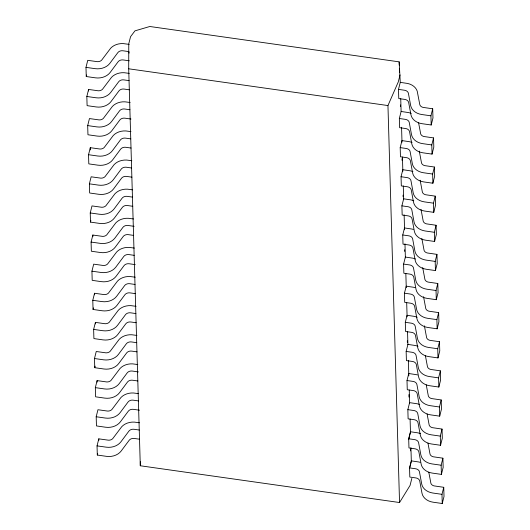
<?xml version="1.0" encoding="UTF-8"?>
<svg xmlns="http://www.w3.org/2000/svg" width="530" height="530" viewBox="0 0 530 530"><rect width="100%" height="100%" fill="white"/><g stroke="black" fill="none" stroke-linecap="round" stroke-linejoin="round"><path stroke-width="0.79" d="M411.823 478.411L410.061 485.44L399.547 502.526L140.291 465.764L128.704 68.801L128.777 43.725L130.546 36.696L134.951 30.859L149.824 26.5L399.169 61.858L400.263 82.362L398.494 89.384L398.765 98.56L404.807 99.415A4.863 3.796 -1.7 0 1 408.683 102.555L410.929 114.718A13.992 10.911 -1.7 0 0 422.072 123.695L431.201 124.987L432.964 117.965L432.699 108.789L423.092 107.398A4.823 3.756 -1.7 0 1 419.826 104.774L417.216 91.16A14.032 10.944 -1.7 0 0 407.709 83.468L400.263 82.362M140.291 465.764L140.351 461.736M129.28 60.804L123.232 59.95A4.863 3.796 -1.7 0 0 118.097 61.805L110.107 72.524A13.992 10.911 -1.7 0 1 95.38 77.831L86.251 76.532L85.986 67.363L87.748 60.34L97.368 61.672A4.823 3.756 -1.7 0 0 101.68 60.115L110.717 48.157A14.032 10.944 -1.7 0 1 123.305 43.599L129.207 44.381M86.251 76.532L86.642 74.975M129.373 89.815L124.08 89.06A4.863 3.796 -1.7 0 0 118.945 90.922L110.955 101.641A13.992 10.911 -1.7 0 1 96.228 106.947L87.099 105.649L86.834 96.48L88.596 89.451L98.216 90.789A4.823 3.756 -1.7 0 0 102.528 89.232L111.565 77.274A14.032 10.944 -1.7 0 1 124.153 72.709L129.274 73.392M130.976 119.038L124.934 118.177A4.863 3.796 -1.7 0 0 119.8 120.038L111.803 130.758A13.992 10.911 -1.7 0 1 97.076 136.064L87.953 134.766L87.682 125.597L89.451 118.568L99.064 119.906A4.823 3.756 -1.7 0 0 103.383 118.349L112.42 106.391A14.032 10.944 -1.7 0 1 125.001 101.826L130.122 102.502M131.076 148.042L125.782 147.294A4.863 3.796 -1.7 0 0 120.648 149.155L112.658 159.874A13.992 10.911 -1.7 0 1 97.931 165.174L88.801 163.883L88.536 154.714L90.299 147.684L99.918 149.023A4.823 3.756 -1.7 0 0 104.231 147.466L113.268 135.508A14.032 10.944 -1.7 0 1 125.855 130.943L130.97 131.619M131.924 177.159L126.63 176.41A4.863 3.796 -1.7 0 0 121.496 178.272L113.506 188.991A13.992 10.911 -1.7 0 1 98.779 194.291L89.649 192.999L89.384 183.831L91.147 176.801L100.766 178.14A4.823 3.756 -1.7 0 0 105.079 176.583L114.116 164.625A14.032 10.944 -1.7 0 1 126.703 160.06L131.824 160.736M132.772 206.276L127.485 205.527A4.863 3.796 -1.7 0 0 122.35 207.389L114.354 218.102A13.992 10.911 -1.7 0 1 99.627 223.408L90.504 222.116L90.232 212.947L92.001 205.918L101.614 207.25A4.823 3.756 -1.7 0 0 105.934 205.7L114.97 193.742A14.032 10.944 -1.7 0 1 127.551 189.177L132.672 189.853M90.504 222.116L90.895 220.553M133.626 235.393L128.333 234.644A4.863 3.796 -1.7 0 0 123.198 236.506L115.209 247.219A13.992 10.911 -1.7 0 1 100.481 252.525L91.352 251.233L91.087 242.064L92.849 235.035L102.469 236.367A4.823 3.756 -1.7 0 0 106.782 234.816L115.818 222.858A14.032 10.944 -1.7 0 1 128.406 218.294L133.52 218.969M135.23 264.616L129.181 263.761A4.863 3.796 -1.7 0 0 124.047 265.623L116.057 276.335A13.992 10.911 -1.7 0 1 101.329 281.642L92.2 280.35L91.935 271.181L93.697 264.152L103.317 265.484A4.823 3.756 -1.7 0 0 107.63 263.933L116.666 251.975A14.032 10.944 -1.7 0 1 129.254 247.411L134.375 248.086M135.322 293.627L130.035 292.878A4.863 3.796 -1.7 0 0 124.901 294.74L116.905 305.452A13.992 10.911 -1.7 0 1 102.177 310.759L93.055 309.467L92.783 300.291L94.552 293.269L104.165 294.601A4.823 3.756 -1.7 0 0 108.484 293.05L117.521 281.092A14.032 10.944 -1.7 0 1 130.102 276.527L135.223 277.203M93.055 309.467L93.446 307.904M136.177 322.743L130.883 321.995A4.863 3.796 -1.7 0 0 125.749 323.856L117.759 334.569A13.992 10.911 -1.7 0 1 103.032 339.876L93.903 338.584L93.638 329.408L95.4 322.386L105.02 323.717A4.823 3.756 -1.7 0 0 109.332 322.16L118.369 310.209A14.032 10.944 -1.7 0 1 130.956 305.644L136.071 306.32M137.025 351.86L131.732 351.112A4.863 3.796 -1.7 0 0 126.604 352.973L118.607 363.686A13.992 10.911 -1.7 0 1 103.88 368.993L94.751 367.694L94.486 358.525L96.248 351.503L105.868 352.834A4.823 3.756 -1.7 0 0 110.18 351.277L119.217 339.319A14.032 10.944 -1.7 0 1 131.804 334.761L136.925 335.437M94.751 367.694L95.148 366.137M137.873 380.977L132.586 380.222A4.863 3.796 -1.7 0 0 127.452 382.084L119.455 392.803A13.992 10.911 -1.7 0 1 104.728 398.109L95.605 396.811L95.334 387.642L97.103 380.613L106.722 381.951A4.823 3.756 -1.7 0 0 111.035 380.394L120.072 368.436A14.032 10.944 -1.7 0 1 132.652 363.871L137.774 364.554M139.483 410.2L133.434 409.339A4.863 3.796 -1.7 0 0 128.3 411.2L120.31 421.92A13.992 10.911 -1.7 0 1 105.583 427.226L96.453 425.928L96.188 416.759L97.951 409.73L107.57 411.068A4.823 3.756 -1.7 0 0 111.883 409.511L120.919 397.553A14.032 10.944 -1.7 0 1 133.507 392.988L138.621 393.664M139.576 439.211L134.282 438.456A4.863 3.796 -1.7 0 0 129.154 440.317L121.158 451.037A13.992 10.911 -1.7 0 1 106.431 456.343L97.301 455.045L97.036 445.876L98.799 438.847L108.418 440.185A4.823 3.756 -1.7 0 0 112.731 438.628L121.767 426.67A14.032 10.944 -1.7 0 1 134.355 422.105L139.476 422.781M97.301 455.045L97.699 453.481M400.044 74.909L398.275 81.938L387.953 105.556L399.547 502.526M418.594 122.821L420.681 133.891A4.823 3.756 -1.7 0 0 423.94 136.515L433.547 137.906L433.812 147.075L432.049 154.104L422.92 152.812A13.992 10.911 -1.7 0 1 411.783 143.835L409.538 131.672A4.863 3.796 -1.7 0 0 405.662 128.532L399.613 127.677L399.342 118.501L401.111 111.479L400.74 98.712M419.296 151.123L421.529 163.001A4.823 3.756 -1.7 0 0 424.795 165.632L434.395 167.023L434.666 176.192L432.897 183.221L423.775 181.929A13.992 10.911 -1.7 0 1 412.632 172.952L410.386 160.789A4.863 3.796 -1.7 0 0 406.51 157.649L400.461 156.787L400.196 147.618L401.959 140.596L409.405 141.695A14.032 10.944 -1.7 0 1 412.062 142.543M420.144 180.24L422.377 192.118A4.823 3.756 -1.7 0 0 425.643 194.748L435.249 196.14L435.514 205.309L433.752 212.338L424.623 211.046A13.992 10.911 -1.7 0 1 413.479 202.069L411.234 189.906A4.863 3.796 -1.7 0 0 407.358 186.765L401.316 185.904L401.044 176.735L402.813 169.706L410.26 170.812A14.032 10.944 -1.7 0 1 412.91 171.66M420.999 209.357L423.231 221.235A4.823 3.756 -1.7 0 0 426.491 223.865L436.097 225.257L436.362 234.426L434.6 241.455L425.471 240.163A13.992 10.911 -1.7 0 1 414.334 231.186L412.088 219.016A4.863 3.796 -1.7 0 0 408.213 215.882L402.164 215.021L401.892 205.852L403.661 198.823L411.108 199.929A14.032 10.944 -1.7 0 1 413.764 200.777M431.201 124.987L430.93 115.818L432.699 108.789M421.847 238.473L424.079 250.352A4.823 3.756 -1.7 0 0 427.346 252.982L436.945 254.373L437.217 263.543L435.448 270.572L426.325 269.273A13.992 10.911 -1.7 0 1 415.182 260.303L412.936 248.133A4.863 3.796 -1.7 0 0 409.061 244.999L403.012 244.138L402.747 234.969L404.509 227.94L411.956 229.046A14.032 10.944 -1.7 0 1 413.314 229.417M432.049 154.104L431.784 144.935L433.547 137.906M422.701 267.59L424.927 279.469A4.823 3.756 -1.7 0 0 428.194 282.099L437.8 283.49L438.065 292.659L436.303 299.688L427.173 298.39A13.992 10.911 -1.7 0 1 416.03 289.42L413.784 277.25A4.863 3.796 -1.7 0 0 409.909 274.109L403.867 273.255L403.595 264.086L405.364 257.057L412.81 258.163A14.032 10.944 -1.7 0 1 415.46 259.004M432.897 183.221L432.632 174.052L434.395 167.023M423.55 296.707L425.782 308.586A4.823 3.756 -1.7 0 0 429.042 311.216L438.648 312.607L438.913 321.776L437.151 328.805L428.021 327.507A13.992 10.911 -1.7 0 1 416.885 318.537L414.639 306.366A4.863 3.796 -1.7 0 0 410.763 303.226L404.715 302.372L404.443 293.203L406.212 286.173L413.658 287.28A14.032 10.944 -1.7 0 1 415.017 287.651M433.752 212.338L433.48 203.169L435.249 196.14M424.397 325.824L426.63 337.703A4.823 3.756 -1.7 0 0 429.896 340.333L439.496 341.724L439.767 350.893L437.999 357.916L428.876 356.624A13.992 10.911 -1.7 0 1 417.733 347.654L415.487 335.483A4.863 3.796 -1.7 0 0 411.611 332.343L405.563 331.488L405.298 322.32L407.06 315.29L414.513 316.397A14.032 10.944 -1.7 0 1 417.163 317.238M434.6 241.455L434.335 232.286L436.097 225.257M425.398 355.749L427.485 366.82A4.823 3.756 -1.7 0 0 430.744 369.443L440.35 370.834L440.615 380.01L438.853 387.033L429.724 385.741A13.992 10.911 -1.7 0 1 418.581 376.77L416.341 364.6A4.863 3.796 -1.7 0 0 412.459 361.46L406.417 360.605L406.146 351.436L407.915 344.407L415.361 345.514A14.032 10.944 -1.7 0 1 418.011 346.355M435.448 270.572L435.183 261.403L436.945 254.373M426.246 384.866L428.333 395.936A4.823 3.756 -1.7 0 0 431.592 398.56L441.199 399.951L441.464 409.127L439.701 416.149L430.572 414.858A13.992 10.911 -1.7 0 1 419.435 405.887L417.19 393.717A4.863 3.796 -1.7 0 0 413.314 390.577L407.265 389.722L407 380.547L408.762 373.524L416.209 374.63A14.032 10.944 -1.7 0 1 417.567 374.995M436.303 299.688L436.031 290.513L437.8 283.49M427.1 413.983L429.181 425.053A4.823 3.756 -1.7 0 0 432.447 427.677L442.046 429.068L442.318 438.244L440.549 445.266L431.427 443.974A13.992 10.911 -1.7 0 1 420.283 434.998L418.037 422.834A4.863 3.796 -1.7 0 0 414.162 419.694L408.113 418.839L407.848 409.663L409.61 402.641L417.064 403.747A14.032 10.944 -1.7 0 1 419.714 404.589M437.151 328.805L436.886 319.63L438.648 312.607M427.949 443.1L430.035 454.164A4.823 3.756 -1.7 0 0 433.295 456.794L442.901 458.185L443.166 467.354L441.404 474.383L432.275 473.091A13.992 10.911 -1.7 0 1 421.138 464.114L418.892 451.951A4.863 3.796 -1.7 0 0 415.01 448.811L408.968 447.949L408.696 438.78L410.465 431.758L417.912 432.858A14.032 10.944 -1.7 0 1 420.562 433.706M408.709 439.238L410.478 432.215L410.087 418.992M437.999 357.916L437.734 348.747L439.496 341.724M428.796 472.217L430.883 483.281A4.823 3.756 -1.7 0 0 434.143 485.911L443.749 487.302L444.014 496.471L442.252 503.5L433.123 502.208A13.992 10.911 -1.7 0 1 421.986 493.231L419.74 481.068A4.863 3.796 -1.7 0 0 415.865 477.927L409.816 477.066L409.551 467.897L411.313 460.868L418.76 461.975A14.032 10.944 -1.7 0 1 420.118 462.345M409.564 468.354L411.326 461.332L410.929 447.764M438.853 387.033L438.582 377.863L440.35 370.834M439.701 416.149L439.436 406.98L441.199 399.951M440.549 445.266L440.284 436.097L442.046 429.068M441.404 474.383L441.132 465.214L442.901 458.185M442.252 503.5L441.987 494.331L443.749 487.302M398.494 89.384L404.542 90.246A4.863 3.796 -1.7 0 1 408.418 93.386L410.664 105.549A13.992 10.911 -1.7 0 0 421.8 114.526L430.93 115.818M128.704 68.801L387.953 105.556M401.111 111.479L408.557 112.585A14.032 10.944 -1.7 0 1 411.214 113.427M85.986 67.363L95.108 68.662A13.992 10.911 -1.7 0 0 109.836 63.355L117.832 52.636A4.863 3.796 -1.7 0 1 122.96 50.774L129.009 51.635L129.055 53.159M399.342 118.501L405.39 119.363A4.863 3.796 -1.7 0 1 409.266 122.503L411.512 134.666A13.992 10.911 -1.7 0 0 422.655 143.643L431.784 144.935M129.101 80.639L123.815 79.891A4.863 3.796 -1.7 0 0 118.68 81.752L110.684 92.472A13.992 10.911 -1.7 0 1 95.963 97.772L86.834 96.48M400.196 147.618L406.238 148.48A4.863 3.796 -1.7 0 1 410.121 151.613L412.367 163.783A13.992 10.911 -1.7 0 0 423.503 172.753L432.632 174.052M129.956 109.756L124.663 109.008A4.863 3.796 -1.7 0 0 119.528 110.869L111.538 121.589A13.992 10.911 -1.7 0 1 96.811 126.889L87.682 125.597M401.044 176.735L407.093 177.596A4.863 3.796 -1.7 0 1 410.969 180.73L413.214 192.9A13.992 10.911 -1.7 0 0 424.351 201.87L433.48 203.169M130.804 138.873L125.511 138.125A4.863 3.796 -1.7 0 0 120.383 139.986L112.386 150.699A13.992 10.911 -1.7 0 1 97.659 156.005L88.536 154.714M401.892 205.852L407.941 206.707A4.863 3.796 -1.7 0 1 411.817 209.847L414.062 222.017A13.992 10.911 -1.7 0 0 425.206 230.987L434.335 232.286M131.652 167.99L126.365 167.242A4.863 3.796 -1.7 0 0 121.231 169.103L113.234 179.816A13.992 10.911 -1.7 0 1 98.514 185.122L89.384 183.831M402.747 234.969L408.789 235.823A4.863 3.796 -1.7 0 1 412.671 238.964L414.917 251.134A13.992 10.911 -1.7 0 0 426.054 260.104L435.183 261.403M132.507 197.107L127.213 196.358A4.863 3.796 -1.7 0 0 122.079 198.22L114.089 208.933A13.992 10.911 -1.7 0 1 99.362 214.239L90.232 212.947M403.595 264.086L409.644 264.94A4.863 3.796 -1.7 0 1 413.519 268.081L415.765 280.251A13.992 10.911 -1.7 0 0 426.908 289.221L436.031 290.513M134.11 226.33L128.068 225.475A4.863 3.796 -1.7 0 0 122.933 227.337L114.937 238.049A13.992 10.911 -1.7 0 1 100.21 243.356L91.087 242.064M404.443 293.203L410.492 294.057A4.863 3.796 -1.7 0 1 414.367 297.197L416.613 309.368A13.992 10.911 -1.7 0 0 427.756 318.338L436.886 319.63M134.203 255.341L128.916 254.592A4.863 3.796 -1.7 0 0 123.781 256.454L115.785 267.166A13.992 10.911 -1.7 0 1 101.064 272.473L91.935 271.181M405.298 322.32L411.346 323.174A4.863 3.796 -1.7 0 1 415.222 326.314L417.468 338.478A13.992 10.911 -1.7 0 0 428.604 347.455L437.734 348.747M135.057 284.458L129.764 283.709A4.863 3.796 -1.7 0 0 124.629 285.564L116.64 296.283A13.992 10.911 -1.7 0 1 101.912 301.59L92.783 300.291M406.146 351.436L412.194 352.291A4.863 3.796 -1.7 0 1 416.07 355.431L418.316 367.595A13.992 10.911 -1.7 0 0 429.459 376.572L438.582 377.863M135.905 313.575L130.618 312.819A4.863 3.796 -1.7 0 0 125.484 314.681L117.488 325.4A13.992 10.911 -1.7 0 1 102.76 330.707L93.638 329.408M407 380.547L413.042 381.408A4.863 3.796 -1.7 0 1 416.918 384.548L419.164 396.712A13.992 10.911 -1.7 0 0 430.307 405.688L439.436 406.98M136.753 342.691L131.466 341.936A4.863 3.796 -1.7 0 0 126.332 343.798L118.336 354.517A13.992 10.911 -1.7 0 1 103.615 359.824L94.486 358.525M407.848 409.663L413.897 410.525A4.863 3.796 -1.7 0 1 417.772 413.665L420.018 425.828A13.992 10.911 -1.7 0 0 431.155 434.805L440.284 436.097M138.363 371.914L132.314 371.053A4.863 3.796 -1.7 0 0 127.18 372.915L119.19 383.634A13.992 10.911 -1.7 0 1 104.463 388.934L95.334 387.642M408.696 438.78L414.745 439.642A4.863 3.796 -1.7 0 1 418.62 442.775L420.866 454.945A13.992 10.911 -1.7 0 0 432.01 463.922L441.132 465.214M138.456 400.918L133.169 400.17A4.863 3.796 -1.7 0 0 128.035 402.031L120.038 412.751A13.992 10.911 -1.7 0 1 105.311 418.051L96.188 416.759M409.551 467.897L415.593 468.758A4.863 3.796 -1.7 0 1 419.468 471.892L421.714 484.062A13.992 10.911 -1.7 0 0 432.858 493.033L441.987 494.331M139.31 430.035L134.017 429.287A4.863 3.796 -1.7 0 0 128.883 431.148L120.893 441.861A13.992 10.911 -1.7 0 1 106.166 447.168L97.036 445.876M401.568 127.26L402.005 142.133M402.442 157.012L402.853 171.236M403.284 185.937L403.668 199.161M404.132 214.862L404.562 229.735M404.973 243.787L405.384 257.838M405.841 273.54L406.258 287.704M406.689 302.464L407.106 316.821M407.53 331.389L407.915 344.613M408.378 360.314L408.829 375.816M409.246 390.067L409.63 403.29M399.169 61.858L399.262 65.163M399.362 68.476L399.481 72.617M400.428 104.9L400.475 106.55M401.998 158.702L402.045 160.358M403.058 195.119L403.111 196.776M404.655 249.749L404.701 251.406M407.312 340.803L407.365 342.459M408.888 394.605L408.961 397.089M410.478 449.241L410.531 450.891M88.596 89.451L88.642 90.981M90.299 147.684L90.365 149.977M92.849 235.035L92.896 236.565M94.552 293.269L94.592 294.793M95.4 322.386L95.446 323.909M97.103 380.613L97.142 382.143M98.799 438.847L98.845 440.377"/></g></svg>
